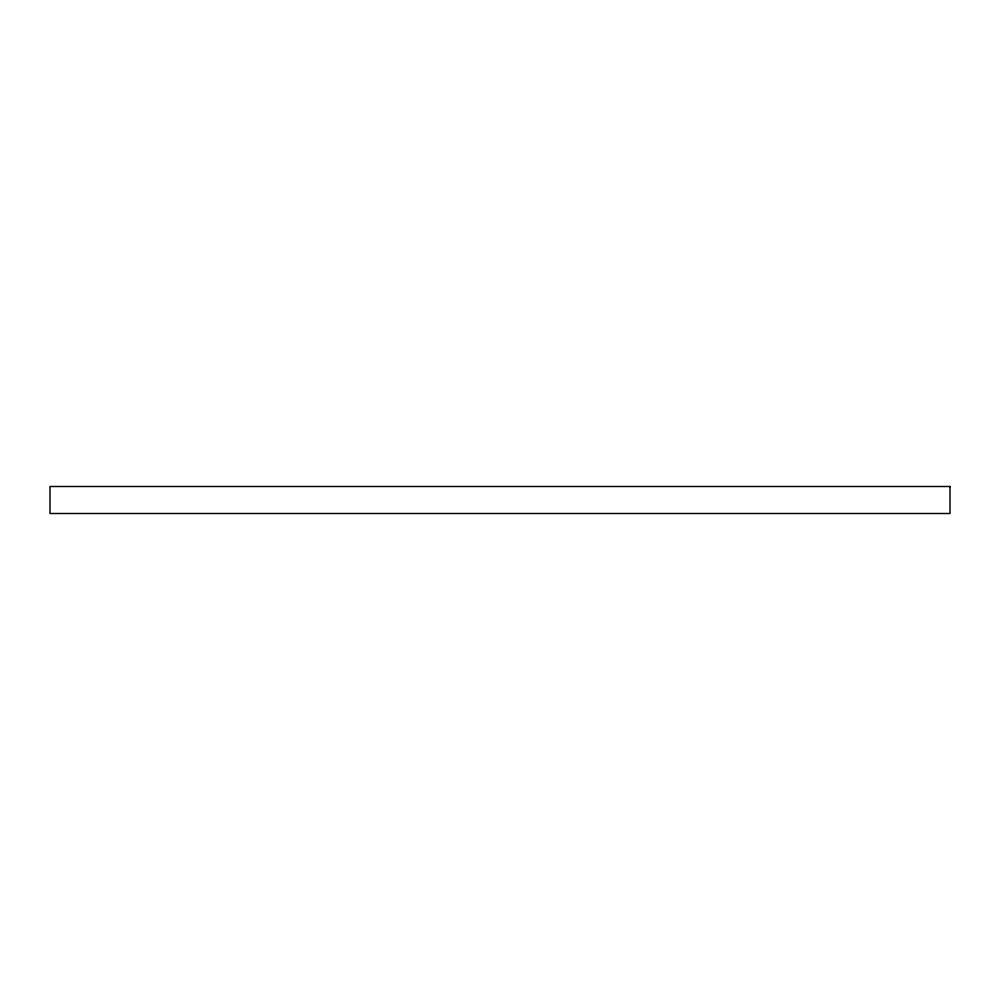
<?xml version="1.0" encoding="UTF-8"?>
<svg xmlns="http://www.w3.org/2000/svg" width="1000" height="1000" viewBox="0 0 1000 1000"><rect width="100%" height="100%" fill="white"/><g stroke="black" fill="none" stroke-linecap="round" stroke-linejoin="round"><path stroke-width="1.5" d="M950 486.5L50 486.5L50 513.5L950 513.5L950 486.5"/></g></svg>
